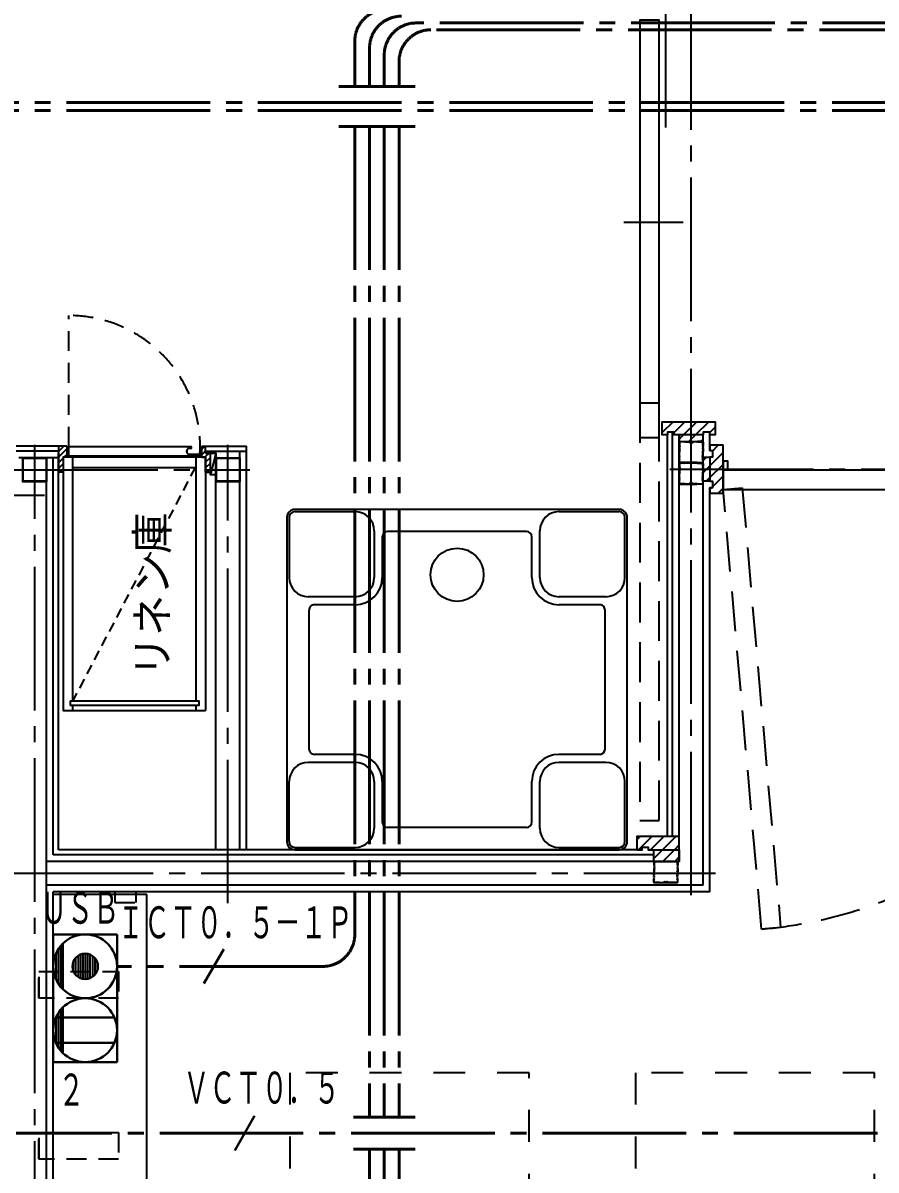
# Model space of a CAD drawing. Header units: millimetres. Extents: x 8300 to 125598, y -10383 to 40000.
# Drawn here: x 45378 to 46983, y 16582 to 18739 of the extents above; entities that cross this region are included whole.
import ezdxf
from ezdxf.enums import TextEntityAlignment as Align

# ---------------------------------------------------------------- set-up
doc = ezdxf.new("R2010")
doc.units = ezdxf.units.MM
doc.header["$LTSCALE"] = 300
for name, pattern in [('CADEWA_LINE5', [1.2, 0.9, -0.1, 0.1, -0.1]), ('DASH-N', [0.375, 0.25, -0.125]), ('DASH-S', [0.2, 0.125, -0.075]), ('HIDDEN3', [0.2, 0.1, -0.1])]:
    doc.linetypes.add(name, pattern=pattern)
for name, color, linetype in [('526EH_Kabe(7)', 7, 'CONTINUOUS'), ('E配T_その他－１', 7, 'CONTINUOUS'), ('K建0_壁', 7, 'CONTINUOUS')]:
    doc.layers.add(name, color=color, linetype=linetype)
doc.styles.add('MS Gothic2', font='msgothic.ttc', dxfattribs={"width": 0.8})
doc.styles.add('txt2', font='txt.shx', dxfattribs={"width": 0.943378, "bigfont": 'extfont2'})

# ---------------------------------------------------------------- blocks, each defined once
blk = doc.blocks.new('ZGroup216', base_point=(45494.99, 16905))
at = {"layer": '526EH_Kabe(7)', "color": 6, "linetype": 'Continuous', "lineweight": 30}
for p, q in [((45435, 16785.03), (45435, 17024.97)), ((45435, 17024.97), (45554.97, 17024.97)), ((45554.97, 17024.97), (45554.97, 16785.03)), ((45554.97, 16785.03), (45435, 16785.03))]:
    blk.add_line(p, q, dxfattribs=at)
blk = doc.blocks.new('ZGroup217', base_point=(45495, 16965))
at = {"layer": '526EH_Kabe(7)', "color": 6, "linetype": 'Continuous', "lineweight": -3}
for p, q in [((45448.5, 17002.9), (45448.5, 16927.1)), ((45439.5, 16987.8), (45439.5, 16942.2)), ((45444, 16996.6), (45444, 16933.4)), ((45477, 16980.9), (45477, 16949.1)), ((45481.5, 16984.8), (45481.5, 16945.1)), ((45486, 16987.2), (45486, 16942.7)), ((45490.5, 16988.6), (45490.5, 16941.4)), ((45495, 16989), (45495, 16941)), ((45499.5, 16988.6), (45499.5, 16941.4)), ((45504, 16987.2), (45504, 16942.7)), ((45508.5, 16984.8), (45508.5, 16945.1)), ((45513, 16980.9), (45513, 16949.1)), ((45472.5, 16973.3), (45472.5, 16956.7)), ((45517.5, 16973.3), (45517.5, 16956.7))]:
    blk.add_line(p, q, dxfattribs=at)
at = {"layer": '526EH_Kabe(7)', "color": 6, "linetype": 'Continuous', "lineweight": 30}
blk.add_line((45453, 17007.8), (45453, 16922.2), dxfattribs=at)
for radius in [60, 24]:
    blk.add_circle((45495, 16965), radius, dxfattribs=at)
blk = doc.blocks.new('ZGroup218', base_point=(45495, 16845))
at = {"layer": '526EH_Kabe(7)', "color": 6, "linetype": 'Continuous', "lineweight": -3}
for p, q in [((45444, 16876.6), (45444, 16813.4)), ((45448.5, 16882.9), (45448.5, 16807.1)), ((45439.5, 16867.8), (45439.5, 16822.2))]:
    blk.add_line(p, q, dxfattribs=at)
at = {"layer": '526EH_Kabe(7)', "color": 6, "linetype": 'Continuous', "lineweight": 30}
for p, q in [((45453, 16887.8), (45453, 16802.2)), ((45550, 16869), (45440, 16869)), ((45550, 16821), (45440, 16821))]:
    blk.add_line(p, q, dxfattribs=at)
blk.add_circle((45495, 16845), 60, dxfattribs=at)
blk = doc.blocks.new('ZGroup246', base_point=(46812.6, 16744))
at = {"layer": 'E配T_その他－１', "color": 1, "linetype": 'CADEWA_LINE5', "lineweight": 40}
for p, q in [((47866.1, 18726.6), (46145.4, 18726.6)), ((46085.4, 18666.6), (46085.4, 18619.9)), ((46085.4, 18544.9), (46085.4, 16681.5)), ((46085.4, 16621.5), (46085.4, 16231.5))]:
    blk.add_line(p, q, dxfattribs=at)
at = {"layer": 'E配T_その他－１', "color": 1, "linetype": 'Continuous', "lineweight": 40}
for p, q in [((46055.4, 18619.9), (46115.4, 18619.9)), ((46055.4, 18544.9), (46115.4, 18544.9)), ((46055.4, 16681.5), (46115.4, 16681.5)), ((46055.4, 16621.5), (46115.4, 16621.5))]:
    blk.add_line(p, q, dxfattribs=at)
at = {"layer": 'E配T_その他－１', "color": 1, "linetype": 'CADEWA_LINE5', "lineweight": 40}
blk.add_arc((46145.4, 18666.6), 60, 90, 180, dxfattribs=at)
blk = doc.blocks.new('ZGroup248', base_point=(46801.5, 16750.3))
at = {"layer": 'E配T_その他－１', "color": 1, "linetype": 'CADEWA_LINE5', "lineweight": 40}
for p, q in [((47872.2, 18739.4), (46117.6, 18739.4)), ((46057.6, 18679.4), (46057.6, 18619.9)), ((46057.6, 18544.9), (46057.6, 16681.5)), ((46057.6, 16621.5), (46057.6, 16231.5))]:
    blk.add_line(p, q, dxfattribs=at)
at = {"layer": 'E配T_その他－１', "color": 1, "linetype": 'Continuous', "lineweight": 40}
for p, q in [((46027.6, 18619.9), (46087.6, 18619.9)), ((46027.6, 18544.9), (46087.6, 18544.9)), ((46027.6, 16681.5), (46087.6, 16681.5)), ((46027.6, 16621.5), (46087.6, 16621.5))]:
    blk.add_line(p, q, dxfattribs=at)
at = {"layer": 'E配T_その他－１', "color": 1, "linetype": 'CADEWA_LINE5', "lineweight": 40}
blk.add_arc((46117.6, 18679.4), 60, 90, 180, dxfattribs=at)
blk = doc.blocks.new('ZGroup250', base_point=(46751.7, 16757.5))
at = {"layer": 'E配T_その他－１', "color": 1, "linetype": 'CADEWA_LINE5', "lineweight": 40}
for p, q in [((46029.8, 18692.1), (46029.8, 18619.9)), ((46029.8, 18544.9), (46029.8, 16681.5)), ((46029.8, 16621.5), (46029.8, 16231.5))]:
    blk.add_line(p, q, dxfattribs=at)
at = {"layer": 'E配T_その他－１', "color": 1, "linetype": 'Continuous', "lineweight": 40}
for p, q in [((45999.8, 18619.9), (46059.8, 18619.9)), ((45999.8, 18544.9), (46059.8, 18544.9)), ((45999.8, 16681.5), (46059.8, 16681.5)), ((45999.8, 16621.5), (46059.8, 16621.5))]:
    blk.add_line(p, q, dxfattribs=at)
at = {"layer": 'E配T_その他－１', "color": 1, "linetype": 'CADEWA_LINE5', "lineweight": 40}
blk.add_arc((46089.8, 18692.1), 60, 90, 180, dxfattribs=at)
blk = doc.blocks.new('ZGroup252', base_point=(46749.7, 17864.9))
at = {"layer": 'E配T_その他－１', "color": 1, "linetype": 'CADEWA_LINE5', "lineweight": 40}
for p, q in [((47884.4, 18764.9), (46062.1, 18764.9)), ((46002.1, 18704.9), (46002.1, 18619.9)), ((47944.4, 18591), (47944.4, 18704.9)), ((46002.1, 18544.9), (46002.1, 17025)), ((45942.1, 16965), (45555, 16965))]:
    blk.add_line(p, q, dxfattribs=at)
at = {"layer": 'E配T_その他－１', "color": 1, "linetype": 'Continuous', "lineweight": 40}
for p, q in [((45972.1, 18619.9), (46032.1, 18619.9)), ((45972.1, 18544.9), (46032.1, 18544.9))]:
    blk.add_line(p, q, dxfattribs=at)
at = {"layer": 'E配T_その他－１', "color": 1, "linetype": 'CADEWA_LINE5', "lineweight": 40}
for centre, start, end in [((46062.1, 18704.9), 90, 180), ((47884.4, 18704.9), 0, 90), ((45942.1, 17025), 270, 0)]:
    blk.add_arc(centre, 60, start, end, dxfattribs=at)
blk = doc.blocks.new('ZGroup253', base_point=(45773, 17015.9))
at = {"layer": 'E配T_その他－１', "color": 3, "linetype": 'Continuous', "lineweight": 30}
blk.add_line((45755.5, 16997.5), (45718, 16932.5), dxfattribs=at)
at = {"layer": 'E配T_その他－１', "color": 3, "lineweight": -3, "style": 'MS Gothic2', "width": 0.6}
blk.add_text('ＩＣＴ０．５－１Ｐ', height=60, dxfattribs=at).set_placement((45556.4, 17047.9), align=Align.MIDDLE_LEFT)
blk = doc.blocks.new('ZGroup266', base_point=(47747.5, 18415.9))
at = {"layer": 'E配T_その他－１', "color": 1, "linetype": 'CADEWA_LINE5', "lineweight": 40}
blk.add_line((47890, 18574.9), (44336.4, 18574.9), dxfattribs=at)
blk = doc.blocks.new('ZGroup324', base_point=(46405.7, 18612.6))
at = {"layer": 'E配T_その他－１', "color": 1, "linetype": 'CADEWA_LINE5', "lineweight": 40}
for p, q in [((47611.1, 18854.6), (45290.4, 18854.6)), ((45230.4, 18794.6), (45230.4, 18619.9)), ((45230.4, 18544.9), (45230.4, 18370.5))]:
    blk.add_line(p, q, dxfattribs=at)
at = {"layer": 'E配T_その他－１', "color": 1, "linetype": 'Continuous', "lineweight": 40}
for p, q in [((45200.4, 18619.9), (45260.4, 18619.9)), ((45200.4, 18544.9), (45260.4, 18544.9))]:
    blk.add_line(p, q, dxfattribs=at)
at = {"layer": 'E配T_その他－１', "color": 1, "linetype": 'CADEWA_LINE5', "lineweight": 40}
blk.add_arc((45290.4, 18794.6), 60, 90, 180, dxfattribs=at)
blk = doc.blocks.new('ZGroup328', base_point=(47772.5, 18693.4))
at = {"layer": 'E配T_その他－１', "color": 1, "linetype": 'CADEWA_LINE5', "lineweight": 40}
blk.add_line((47890, 18589.9), (43885, 18589.9), dxfattribs=at)
blk = doc.blocks.new('ZGroup330', base_point=(48557.5, 17434.5))
at = {"layer": 'E配T_その他－１', "color": 1, "linetype": 'CADEWA_LINE5', "lineweight": 40}
blk.add_line((46985.3, 16651.5), (45365, 16651.5), dxfattribs=at)
blk = doc.blocks.new('ZGroup331', base_point=(45826, 16703.7))
at = {"layer": 'E配T_その他－１', "color": 3, "linetype": 'Continuous', "lineweight": 30}
blk.add_line((45813.7, 16684), (45776.2, 16619), dxfattribs=at)
at = {"layer": 'E配T_その他－１', "color": 3, "lineweight": -3, "style": 'MS Gothic2', "width": 0.6}
blk.add_text('ＶＣＴ０．５', height=60, dxfattribs=at).set_placement((45679.6, 16737), align=Align.MIDDLE_LEFT)

msp = doc.modelspace()

# ---------------------------------------------------------------- linework, layer by layer
at = {"layer": 'K建0_壁', "color": 250, "linetype": 'CADEWA_LINE5', "lineweight": -3}
for p, q in [((46635, 17098.7), (46635, 22804.7)), ((46587, 18542.8), (46587, 19533.1)), ((45400, 13846.5), (45400, 17945.8)), ((45763.5, 17083.6), (45763.5, 17945.8)), ((43921.7, 17899), (45804.6, 17899)), ((46594.7, 17900), (47585, 17900)), ((43921.7, 17851), (45418.3, 17851)), ((45353, 17140), (46680.7, 17140))]:
    msp.add_line(p, q, dxfattribs=at)
at = {"layer": 'K建0_壁', "color": 250, "linetype": 'Continuous', "lineweight": -3}
for p, q in [((46508.5, 18364.5), (46620, 18364.5)), ((46600.8, 17989.5), (46580.5, 17969.2)), ((46623.2, 17989.5), (46603, 17969.3)), ((46645.7, 17989.5), (46620.7, 17964.5)), ((46668.1, 17989.5), (46643.1, 17964.5)), ((46680, 17978.9), (46670, 17968.9)), ((46590.5, 17209.5), (46590.5, 17964.5)), ((46600, 17209.5), (46600, 17969.5)), ((46612.5, 17162.5), (46612.5, 17964.5)), ((46620.7, 17964.5), (46612.5, 17956.3)), ((46612.5, 17951), (46612.5, 17946)), ((46613, 17951), (46613, 17946)), ((46613.5, 17952), (46623.2, 17952)), ((46623.2, 17951.5), (46613.5, 17951.5)), ((46623.2, 17952), (46623.7, 17951.3)), ((46623.2, 17951.5), (46623.7, 17950.8)), ((46623.7, 17951.3), (46624.2, 17952)), ((46624.2, 17951.5), (46623.7, 17950.8)), ((46624.2, 17952), (46637.3, 17952)), ((46624.2, 17951.5), (46637.3, 17951.5)), ((46643.1, 17964.5), (46630.6, 17952)), ((46632.8, 17951.1), (46637.3, 17951.1)), ((46632.8, 17951.1), (46632.8, 17950.6)), ((46632.8, 17950.6), (46637.3, 17950.6)), ((46638.7, 17952), (46645.8, 17952)), ((46645.8, 17951.5), (46638.7, 17951.5)), ((46646.3, 17951.3), (46645.8, 17952)), ((46645.8, 17951.5), (46646.3, 17950.8)), ((46646.8, 17952), (46646.3, 17951.3)), ((46646.8, 17951.5), (46646.3, 17950.8)), ((46656.5, 17952), (46646.8, 17952)), ((46646.8, 17951.5), (46656.5, 17951.5)), ((46657.5, 17956.4), (46653.1, 17952)), ((46657.1, 17946.1), (46657.1, 17951)), ((46657.5, 17117.5), (46657.5, 17964.5)), ((46657.5, 17951), (46657.5, 17946)), ((46670, 17935), (46670, 17964.5)), ((45444.5, 17943.5), (45365, 17943.5)), ((45444.5, 17934), (45365, 17934)), ((45454.8, 17943.5), (45444.5, 17933.2)), ((45444.5, 17943.5), (45444.5, 17894.5)), ((45460.5, 17943.5), (45444.5, 17943.5)), ((45460.5, 17938.6), (45444.5, 17922.6)), ((45444.5, 17184.5), (45444.5, 17931)), ((45692.7, 17938.9), (45690.1, 17938.9)), ((45720, 17943.5), (45714.5, 17938)), ((45714.5, 17943.5), (45721.5, 17943.5)), ((45714.5, 17922.5), (45714.5, 17943.5)), ((45721.5, 17934.4), (45714.5, 17927.4)), ((45728.2, 17930.5), (45720.2, 17922.5)), ((45721.5, 17943.5), (45798.5, 17943.5)), ((45721.5, 17930.5), (45721.5, 17943.5)), ((45721.5, 17934), (45798.5, 17934)), ((45721.5, 17930.5), (45730.5, 17930.5)), ((45741, 17930.5), (45730.5, 17889.5)), ((45786, 17921.5), (45786, 17934)), ((45798.5, 17184.5), (45798.5, 17943.5)), ((46612.5, 17946), (46613.1, 17944.5)), ((46613.1, 17944.5), (46612.5, 17943)), ((46612.5, 17943), (46613.1, 17941.5)), ((46613.1, 17941.5), (46612.5, 17940)), ((46612.5, 17940), (46613.1, 17938.5)), ((46613.1, 17938.5), (46612.5, 17937)), ((46612.5, 17937), (46612.5, 17933.5)), ((46612.5, 17933.5), (46613.1, 17932)), ((46612.5, 17930.5), (46613.1, 17932)), ((46612.5, 17927), (46612.5, 17930.5)), ((46612.9, 17946.2), (46613.6, 17944.5)), ((46613.6, 17944.5), (46613, 17943)), ((46613, 17943), (46613.6, 17941.5)), ((46613.6, 17941.5), (46613, 17940)), ((46613, 17940), (46613.6, 17938.5)), ((46613.6, 17938.5), (46613, 17936.9)), ((46613, 17936.9), (46613, 17933.6)), ((46613, 17933.6), (46613.5, 17932.2)), ((46613, 17930.4), (46613.5, 17931.8)), ((46613, 17927.1), (46613, 17930.4)), ((46632.8, 17950.2), (46637.3, 17950.2)), ((46657.1, 17946.1), (46656.4, 17944.5)), ((46656.4, 17944.5), (46657, 17943)), ((46657, 17943), (46656.4, 17941.5)), ((46656.4, 17941.5), (46657, 17940)), ((46656.4, 17932), (46657.1, 17933.6)), ((46656.4, 17932), (46657.1, 17930.4)), ((46657.5, 17946), (46656.9, 17944.5)), ((46656.9, 17944.5), (46657.5, 17943)), ((46657.5, 17943), (46656.9, 17941.5)), ((46656.9, 17941.5), (46657.5, 17940)), ((46657.5, 17940), (46656.9, 17938.5)), ((46656.9, 17938.5), (46657.5, 17937)), ((46657.5, 17933.5), (46656.9, 17932)), ((46657.5, 17930.5), (46656.9, 17932)), ((46657.1, 17936.9), (46657.1, 17933.6)), ((46657.1, 17927.1), (46657.1, 17930.4)), ((46657.5, 17937), (46657.5, 17933.5)), ((46657.5, 17927), (46657.5, 17930.5)), ((46675, 17934.1), (46685.9, 17945)), ((45377.5, 17921.5), (45422.5, 17921.5)), ((45435, 17175), (45435, 17921.5)), ((45453.5, 17920.9), (45444.5, 17911.9)), ((45453.5, 17910.3), (45444.5, 17901.3)), ((45453.5, 17922.5), (45453.5, 17894.5)), ((45460.5, 17927.9), (45455.1, 17922.5)), ((45471.5, 17464.5), (45471.5, 17922.5)), ((45690.1, 17928.1), (45709.6, 17928.1)), ((45703.5, 17464.5), (45703.5, 17922.5)), ((45714.5, 17922.5), (45721.5, 17922.5)), ((45721.5, 17894.5), (45721.5, 17922.5)), ((45721.5, 17922.5), (45721.5, 17446.5)), ((45730.5, 17922.2), (45721.5, 17913.2)), ((45730.5, 17911.6), (45721.5, 17902.6)), ((45741, 17921.5), (45786, 17921.5)), ((45786, 17184.5), (45786, 17921.5)), ((46613.1, 17925.5), (46612.5, 17927)), ((46612.5, 17924), (46613.1, 17925.5)), ((46613.1, 17922.5), (46612.5, 17924)), ((46612.5, 17921), (46613.1, 17922.5)), ((46613.1, 17919.5), (46612.5, 17921)), ((46612.5, 17918), (46613.1, 17919.5)), ((46612.5, 17913), (46612.5, 17918)), ((46612.5, 17911), (46612.5, 17906)), ((46612.9, 17917.8), (46613.6, 17919.5)), ((46613.6, 17925.5), (46613, 17927.1)), ((46613, 17924), (46613.6, 17925.5)), ((46613.6, 17922.5), (46613, 17924)), ((46613, 17921), (46613.6, 17922.5)), ((46613.6, 17919.5), (46613, 17921)), ((46613, 17913), (46613, 17918)), ((46613, 17911), (46613, 17906)), ((46623.2, 17912.4), (46613.5, 17912.4)), ((46613.5, 17912), (46623.2, 17912)), ((46613.5, 17912), (46623.2, 17912)), ((46623.2, 17911.5), (46613.5, 17911.5)), ((46623.2, 17912.4), (46623.7, 17913.2)), ((46623.2, 17912), (46623.7, 17912.7)), ((46623.2, 17912), (46623.7, 17911.3)), ((46623.2, 17911.5), (46623.7, 17910.8)), ((46624.2, 17912.4), (46623.7, 17913.2)), ((46623.7, 17912.7), (46624.2, 17912)), ((46623.7, 17911.3), (46624.2, 17912)), ((46624.2, 17911.5), (46623.7, 17910.8)), ((46645.8, 17912.4), (46624.2, 17912.4)), ((46624.2, 17912), (46645.8, 17912)), ((46624.2, 17912), (46645.8, 17912)), ((46645.8, 17911.5), (46624.2, 17911.5)), ((46645.8, 17912.4), (46646.3, 17913.2)), ((46646.3, 17912.7), (46645.8, 17912)), ((46646.3, 17911.3), (46645.8, 17912)), ((46645.8, 17911.5), (46646.3, 17910.8)), ((46646.8, 17912.4), (46646.3, 17913.2)), ((46646.8, 17912), (46646.3, 17912.7)), ((46646.8, 17912), (46646.3, 17911.3)), ((46646.8, 17911.5), (46646.3, 17910.8)), ((46646.8, 17912.4), (46656.5, 17912.4)), ((46646.8, 17912), (46656.5, 17912)), ((46646.8, 17912), (46656.5, 17912)), ((46646.8, 17911.5), (46656.5, 17911.5)), ((46656.4, 17925.5), (46657.1, 17927.1)), ((46657, 17924), (46656.4, 17925.5)), ((46656.4, 17922.5), (46657, 17924)), ((46657, 17921), (46656.4, 17922.5)), ((46656.4, 17919.5), (46657, 17921)), ((46657.1, 17917.9), (46656.4, 17919.5)), ((46656.9, 17925.5), (46657.5, 17927)), ((46657.5, 17924), (46656.9, 17925.5)), ((46656.9, 17922.5), (46657.5, 17924)), ((46657.5, 17921), (46656.9, 17922.5)), ((46656.9, 17919.5), (46657.5, 17921)), ((46657.5, 17918), (46656.9, 17919.5)), ((46657.1, 17917.9), (46657.1, 17913)), ((46657.1, 17906.1), (46657.1, 17911)), ((46657.5, 17916.6), (46663.4, 17922.5)), ((46657.5, 17913), (46657.5, 17918)), ((46657.5, 17911), (46657.5, 17906)), ((45397.8, 17899), (45402.2, 17899)), ((45400, 17896.8), (45400, 17901.2)), ((45453.5, 17894.5), (45444.5, 17894.5)), ((45453.5, 17899.7), (45448.3, 17894.5)), ((45471.5, 17903.5), (45703.5, 17903.5)), ((45730.5, 17901), (45724, 17894.5)), ((45761.3, 17899), (45765.7, 17899)), ((45763.5, 17896.8), (45763.5, 17901.2)), ((46612.5, 17906), (46613.1, 17904.5)), ((46613.1, 17904.5), (46612.5, 17903)), ((46612.5, 17903), (46613.1, 17901.5)), ((46613.1, 17901.5), (46612.5, 17900)), ((46612.5, 17900), (46613.1, 17898.5)), ((46613.1, 17898.5), (46612.5, 17897)), ((46612.5, 17897), (46612.5, 17893.5)), ((46612.5, 17893.5), (46613.1, 17892)), ((46612.5, 17890.5), (46613.1, 17892)), ((46612.5, 17887), (46612.5, 17890.5)), ((46613.1, 17885.5), (46612.5, 17887)), ((46612.9, 17906.2), (46613.6, 17904.5)), ((46613.6, 17904.5), (46613, 17903)), ((46613, 17903), (46613.6, 17901.5)), ((46613.6, 17901.5), (46613, 17900)), ((46613, 17900), (46613.6, 17898.5)), ((46613.6, 17898.5), (46613, 17896.9)), ((46613, 17896.9), (46613, 17893.6)), ((46613, 17893.6), (46613.5, 17892.2)), ((46613, 17890.4), (46613.5, 17891.8)), ((46613, 17887.1), (46613, 17890.4)), ((46613.6, 17885.5), (46613, 17887.1)), ((46657.1, 17906.1), (46656.4, 17904.5)), ((46656.4, 17904.5), (46657, 17903)), ((46657, 17903), (46656.4, 17901.5)), ((46656.4, 17901.5), (46657, 17900)), ((46657, 17900), (46656.4, 17898.5)), ((46656.4, 17898.5), (46657.1, 17896.9)), ((46656.4, 17892), (46657.1, 17893.6)), ((46656.4, 17892), (46657.1, 17890.4)), ((46657.5, 17906), (46656.9, 17904.5)), ((46656.9, 17904.5), (46657.5, 17903)), ((46657.5, 17903), (46656.9, 17901.5)), ((46656.9, 17901.5), (46657.5, 17900)), ((46657.5, 17900), (46656.9, 17898.5)), ((46656.9, 17898.5), (46657.5, 17897)), ((46657.5, 17893.5), (46656.9, 17892)), ((46657.5, 17890.5), (46656.9, 17892)), ((46656.9, 17885.5), (46657.5, 17887)), ((46657.1, 17896.9), (46657.1, 17893.6)), ((46657.1, 17887.1), (46657.1, 17890.4)), ((46657.5, 17897), (46657.5, 17893.5)), ((46657.5, 17887), (46657.5, 17890.5)), ((46675, 17866.7), (46695, 17886.7)), ((46612.5, 17884), (46613.1, 17885.5)), ((46613.1, 17882.5), (46612.5, 17884)), ((46612.5, 17881), (46613.1, 17882.5)), ((46613.1, 17879.5), (46612.5, 17881)), ((46612.5, 17878), (46613.1, 17879.5)), ((46612.5, 17873), (46612.5, 17878)), ((46612.9, 17877.8), (46613.6, 17879.5)), ((46613, 17884), (46613.6, 17885.5)), ((46613.6, 17882.5), (46613, 17884)), ((46613, 17881), (46613.6, 17882.5)), ((46613.6, 17879.5), (46613, 17881)), ((46613, 17873), (46613, 17878)), ((46623.2, 17872.4), (46613.5, 17872.4)), ((46613.5, 17872), (46623.2, 17872)), ((46623.2, 17872.4), (46623.7, 17873.2)), ((46623.2, 17872), (46623.7, 17872.7)), ((46624.2, 17872.4), (46623.7, 17873.2)), ((46623.7, 17872.7), (46624.2, 17872)), ((46624.2, 17872.4), (46637.3, 17872.4)), ((46624.2, 17872), (46637.3, 17872)), ((46632.8, 17873.8), (46637.3, 17873.8)), ((46632.8, 17873.3), (46637.3, 17873.3)), ((46632.8, 17872.9), (46632.8, 17873.3)), ((46632.8, 17872.9), (46637.3, 17872.9)), ((46645.8, 17872.4), (46638.7, 17872.4)), ((46638.7, 17872), (46645.8, 17872)), ((46645.8, 17872.4), (46646.3, 17873.2)), ((46646.3, 17872.7), (46645.8, 17872)), ((46646.8, 17872.4), (46646.3, 17873.2)), ((46646.8, 17872), (46646.3, 17872.7)), ((46646.8, 17872.4), (46656.5, 17872.4)), ((46656.5, 17872), (46646.8, 17872)), ((46656.4, 17882.5), (46657, 17884)), ((46657, 17881), (46656.4, 17882.5)), ((46656.4, 17879.5), (46657, 17881)), ((46657.1, 17877.9), (46656.4, 17879.5)), ((46657.5, 17884), (46656.9, 17885.5)), ((46656.9, 17882.5), (46657.5, 17884)), ((46657.5, 17881), (46656.9, 17882.5)), ((46656.9, 17879.5), (46657.5, 17881)), ((46657.5, 17878), (46656.9, 17879.5)), ((46657.1, 17877.9), (46657.1, 17873)), ((46657.5, 17873), (46657.5, 17878)), ((46670, 17105), (46670, 17865)), ((46670, 17861.7), (46673.3, 17865)), ((46685.8, 17855), (46695, 17864.2)), ((46499.5, 17824.5), (45889.5, 17824.5)), ((45874.5, 17809.5), (45874.5, 17199.5)), ((45878.7, 17809.3), (45878.7, 17696.3)), ((45889.7, 17820.3), (46002.7, 17820.3)), ((46386.3, 17820.3), (46499.3, 17820.3)), ((46510.3, 17696.3), (46510.3, 17809.3)), ((46514.5, 17199.5), (46514.5, 17809.5)), ((46038.7, 17784.3), (46038.7, 17696.3)), ((46325.2, 17782.8), (46063.8, 17782.8)), ((46350.3, 17696.3), (46350.3, 17784.3)), ((46053.8, 17772.8), (46053.8, 17696.3)), ((46335.2, 17696.3), (46335.2, 17772.8)), ((46002.7, 17660.3), (45914.7, 17660.3)), ((46474.3, 17660.3), (46386.3, 17660.3)), ((45916.2, 17373.8), (45916.2, 17635.2)), ((46002.7, 17645.2), (45926.2, 17645.2)), ((46462.8, 17645.2), (46386.3, 17645.2)), ((46472.8, 17373.8), (46472.8, 17635.2)), ((45466.5, 17464.5), (45466.5, 17455.5)), ((45471.5, 17446.5), (45471.5, 17455.5)), ((45703.5, 17446.5), (45703.5, 17455.5)), ((46002.7, 17348.7), (45914.7, 17348.7)), ((46002.7, 17363.8), (45926.2, 17363.8)), ((46462.8, 17363.8), (46385.8, 17363.8)), ((46474.3, 17348.7), (46386.3, 17348.7)), ((45878.7, 17199.7), (45878.7, 17312.7)), ((46038.7, 17312.7), (46038.7, 17224.7)), ((46053.8, 17312.7), (46053.8, 17236.2)), ((46335.2, 17236.2), (46335.2, 17312.7)), ((46350.3, 17224.7), (46350.3, 17312.7)), ((46510.3, 17199.7), (46510.3, 17312.7)), ((46325.2, 17226.2), (46063.8, 17226.2)), ((46538.7, 17209.5), (46532.5, 17203.3)), ((46561.1, 17209.5), (46536.1, 17184.5)), ((46583.6, 17209.5), (46558.6, 17184.5)), ((46606, 17209.5), (46581, 17184.5)), ((46564.5, 17175), (45435, 17175)), ((46542.5, 17184.5), (45444.5, 17184.5)), ((45889.5, 17184.5), (46499.5, 17184.5)), ((45889.7, 17188.7), (46002.7, 17188.7)), ((46386.3, 17188.7), (46499.3, 17188.7)), ((46581, 17184.5), (46564.5, 17168)), ((46603.5, 17184.5), (46581.5, 17162.5)), ((46612.5, 17193.5), (46603.5, 17184.5)), ((46612.5, 17162.5), (45422.5, 17162.5)), ((46564.5, 17161.5), (46564.5, 17156.5)), ((46564.5, 17156.5), (46565.1, 17155)), ((46565.1, 17155), (46564.5, 17153.5)), ((46564.5, 17153.5), (46565.1, 17152)), ((46564.9, 17156.7), (46565.6, 17155)), ((46565, 17161.5), (46565, 17156.5)), ((46565.6, 17155), (46565, 17153.5)), ((46565, 17153.5), (46565.6, 17152)), ((46565.5, 17162.5), (46575.2, 17162.5)), ((46575.2, 17162.1), (46565.5, 17162.1)), ((46575.2, 17162.5), (46575.7, 17161.8)), ((46575.2, 17162.1), (46575.7, 17161.3)), ((46575.7, 17161.8), (46576.2, 17162.5)), ((46576.2, 17162.1), (46575.7, 17161.3)), ((46576.2, 17162.5), (46597.8, 17162.5)), ((46597.8, 17162.1), (46576.2, 17162.1)), ((46598.3, 17161.8), (46597.8, 17162.5)), ((46597.8, 17162.1), (46598.3, 17161.3)), ((46598.8, 17162.5), (46598.3, 17161.8)), ((46598.8, 17162.1), (46598.3, 17161.3)), ((46598.8, 17162.5), (46608.5, 17162.5)), ((46598.8, 17162.1), (46608.5, 17162.1)), ((46612.5, 17171.1), (46603.9, 17162.5)), ((46609.1, 17156.6), (46608.4, 17155)), ((46608.4, 17155), (46609, 17153.5)), ((46609, 17153.5), (46608.4, 17152)), ((46609.5, 17156.5), (46608.9, 17155)), ((46608.9, 17155), (46609.5, 17153.5)), ((46609.5, 17153.5), (46608.9, 17152)), ((46609.1, 17156.6), (46609.1, 17161.5)), ((46609.5, 17161.5), (46609.5, 17156.5)), ((46565.1, 17152), (46564.5, 17150.5)), ((46564.5, 17150.5), (46565.1, 17149)), ((46565.1, 17149), (46564.5, 17147.5)), ((46564.5, 17147.5), (46564.5, 17144)), ((46564.5, 17144), (46565.1, 17142.5)), ((46564.5, 17141), (46565.1, 17142.5)), ((46564.5, 17137.5), (46564.5, 17141)), ((46565.1, 17136), (46564.5, 17137.5)), ((46564.5, 17134.5), (46565.1, 17136)), ((46565.1, 17133), (46564.5, 17134.5)), ((46564.5, 17131.5), (46565.1, 17133)), ((46565.1, 17130), (46564.5, 17131.5)), ((46565.6, 17152), (46565, 17150.5)), ((46565, 17150.5), (46565.6, 17149)), ((46565.6, 17149), (46565, 17147.4)), ((46565, 17147.4), (46565, 17144.1)), ((46565, 17144.1), (46565.5, 17142.7)), ((46565, 17140.9), (46565.5, 17142.3)), ((46565, 17137.6), (46565, 17140.9)), ((46565.6, 17136), (46565, 17137.6)), ((46565, 17134.5), (46565.6, 17136)), ((46565.6, 17133), (46565, 17134.5)), ((46565, 17131.5), (46565.6, 17133)), ((46565.6, 17130), (46565, 17131.5)), ((46608.4, 17152), (46609, 17150.5)), ((46609, 17150.5), (46608.4, 17149)), ((46608.4, 17149), (46609.1, 17147.4)), ((46608.4, 17142.5), (46609.1, 17144.1)), ((46608.4, 17142.5), (46609.1, 17140.9)), ((46608.4, 17133), (46609, 17134.5)), ((46609, 17131.5), (46608.4, 17133)), ((46608.4, 17130), (46609, 17131.5)), ((46608.9, 17152), (46609.5, 17150.5)), ((46609.5, 17150.5), (46608.9, 17149)), ((46608.9, 17149), (46609.5, 17147.5)), ((46609.5, 17144), (46608.9, 17142.5)), ((46609.5, 17141), (46608.9, 17142.5)), ((46608.9, 17136), (46609.5, 17137.5)), ((46609.5, 17134.5), (46608.9, 17136)), ((46608.9, 17133), (46609.5, 17134.5)), ((46609.5, 17131.5), (46608.9, 17133)), ((46608.9, 17130), (46609.5, 17131.5)), ((46609.1, 17147.4), (46609.1, 17144.1)), ((46609.1, 17137.6), (46609.1, 17140.9)), ((46609.5, 17147.5), (46609.5, 17144)), ((46609.5, 17137.5), (46609.5, 17141)), ((46657.5, 17117.5), (45422.5, 17117.5)), ((46564.5, 17128.5), (46565.1, 17130)), ((46564.5, 17123.5), (46564.5, 17128.5)), ((46564.9, 17128.3), (46565.6, 17130)), ((46565, 17123.5), (46565, 17128.5)), ((46575.2, 17123), (46565.5, 17123)), ((46565.5, 17122.5), (46575.2, 17122.5)), ((46575.2, 17123), (46575.7, 17123.7)), ((46575.2, 17122.5), (46575.7, 17123.2)), ((46576.2, 17123), (46575.7, 17123.7)), ((46575.7, 17123.2), (46576.2, 17122.5)), ((46576.2, 17123), (46589.3, 17123)), ((46576.2, 17122.5), (46589.3, 17122.5)), ((46584.8, 17124.3), (46589.3, 17124.3)), ((46584.8, 17123.9), (46589.3, 17123.9)), ((46584.8, 17123.4), (46584.8, 17123.9)), ((46584.8, 17123.4), (46589.3, 17123.4)), ((46597.8, 17123), (46590.7, 17123)), ((46590.7, 17122.5), (46597.8, 17122.5)), ((46597.8, 17123), (46598.3, 17123.7)), ((46598.3, 17123.2), (46597.8, 17122.5)), ((46598.8, 17123), (46598.3, 17123.7)), ((46598.8, 17122.5), (46598.3, 17123.2)), ((46598.8, 17123), (46608.5, 17123)), ((46608.5, 17122.5), (46598.8, 17122.5)), ((46609.1, 17128.4), (46608.4, 17130)), ((46609.5, 17128.5), (46608.9, 17130)), ((46609.1, 17128.4), (46609.1, 17123.5)), ((46609.5, 17123.5), (46609.5, 17128.5)), ((46670, 17105), (45435, 17105)), ((45435, 16550), (45435, 17105)), ((45435, 16550), (45435, 17105)), ((45611, 17100), (45435, 17100))]:
    msp.add_line(p, q, dxfattribs=at)
at = {"layer": 'K建0_壁', "color": 250, "linetype": 'DASH-S', "lineweight": -3}
for p, q in [((45464.5, 17942.5), (45464.5, 18189.2)), ((45407.5, 16945.5), (45407.5, 16905.5)), ((45407.5, 16642.5), (45407.5, 16602.5))]:
    msp.add_line(p, q, dxfattribs=at)
at = {"layer": 'K建0_壁', "color": 250, "linetype": 'Continuous', "lineweight": -3, "ltscale": 0.3}
for p, q in [((46670, 17945), (46670, 17935)), ((45444.5, 17921.5), (45370, 17921.5)), ((45422.5, 16562.5), (45422.5, 17921.5)), ((45741, 17184.5), (45741, 17921.5))]:
    msp.add_line(p, q, dxfattribs=at)
at = {"layer": 'K建0_壁', "color": 250, "linetype": 'DASH-S', "lineweight": -3, "ltscale": 0.5}
msp.add_line((45702.1, 17903.5), (45471.5, 17464.5), dxfattribs=at)
at = {"layer": 'K建0_壁', "color": 250, "linetype": 'Continuous', "lineweight": -3}
for points in [[(46574.5, 17959.5), (46574.5, 18744.5), (46538.5, 18744.5), (46538.5, 17959.5)], [(46670, 17969.5), (46657.5, 17969.5), (46657.5, 17964.5), (46603, 17964.5), (46603, 17969.5), (46590.5, 17969.5), (46590.5, 17964.5), (46580.5, 17964.5), (46580.5, 17989.5), (46680, 17989.5), (46680, 17964.5), (46670, 17964.5)], [(46657.5, 17964.5), (46612.5, 17964.5), (46612.5, 17952), (46657.5, 17952)], [(45730.5, 17930.5), (45741, 17930.5), (45741, 17889.5), (45730.5, 17889.5)], [(46675, 17935), (46675, 17922.5), (46670, 17922.5), (46670, 17877.5), (46675, 17877.5), (46675, 17865), (46670, 17865), (46670, 17855), (46695, 17855), (46695, 17945), (46670, 17945), (46670, 17935)], [(45422.5, 17921.5), (45422.5, 17876.5), (45377.5, 17876.5), (45377.5, 17921.5)], [(45421.7, 17920.7), (45421.7, 17877.3), (45378.3, 17877.3), (45378.3, 17920.7)], [(45786, 17921.5), (45786, 17876.5), (45741, 17876.5), (45741, 17921.5)], [(45785.2, 17920.7), (45785.2, 17877.3), (45741.8, 17877.3), (45741.8, 17920.7)], [(46670, 17922.5), (46670, 17877.5), (46657.5, 17877.5), (46657.5, 17922.5)], [(46695, 17915), (46695, 17900), (46704, 17900), (46704, 17915)], [(46695, 17898), (46695, 17862), (47525, 17862), (47525, 17898)], [(46542.5, 17189.5), (46554, 17189.5), (46554, 17184.5), (46612.5, 17184.5), (46612.5, 17209.5), (46532.5, 17209.5), (46532.5, 17184.5), (46542.5, 17184.5)], [(46564.5, 17184.5), (46612.5, 17184.5), (46612.5, 17162.5), (46564.5, 17162.5)]]:
    msp.add_lwpolyline(points, close=True, dxfattribs=at)
at = {"layer": 'K建0_壁', "color": 250, "linetype": 'DASH-N', "lineweight": -3}
for points in [[(46574.5, 17239.5), (46574.5, 18024.5), (46538.5, 18024.5), (46538.5, 17239.5)], [(46767.3, 17035.2), (46695, 17862), (46730.9, 17865.1), (46803.2, 17038.3)]]:
    msp.add_lwpolyline(points, close=True, dxfattribs=at)
at = {"layer": 'K建0_壁', "color": 250, "linetype": 'Continuous', "lineweight": -3}
for points in [[(45460.5, 17943.5), (45460.5, 17922.5), (45453.5, 17922.5)], [(45710.5, 17927.2), (45710.5, 17924.5), (45464.5, 17924.5), (45464.5, 17942.5), (45694.5, 17942.5)], [(45721.5, 17894.5), (45730.5, 17894.5), (45730.5, 17930.5)], [(46657, 17940), (46656.4, 17938.5), (46657.1, 17936.9)], [(46657.5, 17894.1), (46670, 17906.6), (46695, 17931.6)], [(45721.5, 17922.5), (45453.5, 17922.5), (45453.5, 17446.5), (45721.5, 17446.5)], [(46663.3, 17877.5), (46670, 17884.2), (46695, 17909.2)], [(46657, 17884), (46656.4, 17885.5), (46657.1, 17887.1)], [(45466.5, 17464.5), (45708.5, 17464.5), (45708.5, 17455.5), (45466.5, 17455.5)], [(46609, 17134.5), (46608.4, 17136), (46609.1, 17137.6)], [(45361, 15406), (45611, 15406), (45611, 16476.5), (45611, 17100)]]:
    msp.add_lwpolyline(points, dxfattribs=at)
at = {"layer": 'K建0_壁', "color": 250, "linetype": 'DASH-S', "lineweight": -3}
for points in [[(45591, 17105), (45551, 17105), (45551, 17085), (45591, 17085)], [(45407.5, 16905.5), (45407.5, 16955.5), (45557.5, 16955.5), (45557.5, 16905.5)], [(45407.5, 16602.5), (45407.5, 16652.5), (45557.5, 16652.5), (45557.5, 16602.5)]]:
    msp.add_lwpolyline(points, close=True, dxfattribs=at)
at = {"layer": 'K建0_壁', "color": 250, "linetype": 'HIDDEN3', "lineweight": -3, "ltscale": 2}
for points in [[(45880, 16765), (45880, 16515), (46330, 16515), (46330, 16765)], [(46530, 16765), (46530, 16515), (46980, 16515), (46980, 16765)]]:
    msp.add_lwpolyline(points, close=True, dxfattribs=at)
at = {"layer": 'K建0_壁', "color": 250, "linetype": 'Continuous', "lineweight": -3}
msp.add_circle((46194.5, 17701.5), 50, dxfattribs=at)
at = {"layer": 'K建0_壁', "color": 250, "linetype": 'DASH-S', "lineweight": -3}
msp.add_arc((45464.5, 17942.5), 246.7, 355.8151, 90.0004, dxfattribs=at)
at = {"layer": 'K建0_壁', "color": 250, "linetype": 'Continuous', "lineweight": -3}
for centre, radius, start, end in [((46613.5, 17951), 1, 90, 180), ((46613.5, 17951), 0.55, 90, 180), ((46632.8, 17950.9), 0.675, 90, 270), ((46637.3, 17951.3), 0.675, 270, 90), ((46637.3, 17951.3), 0.225, 270, 90), ((46637.3, 17951.3), 1.12, 270, 358.6213), ((46638.7, 17951.2), 0.75, 90, 180), ((46638.7, 17951.2), 0.3, 90, 180), ((46656.5, 17951), 1, 0, 90), ((46656.5, 17951), 0.55, 0, 90), ((45691.1, 17933.5), 5.49, 100.3889, 259.6111), ((45692.7, 17941.6), 2.7, 270, 0), ((45694.5, 17941.6), 0.9, 360, 90), ((45709.6, 17927.2), 0.9, 0, 90), ((46613.5, 17913), 1, 180, 270), ((46613.5, 17911), 1, 90, 180), ((46613.5, 17913), 0.55, 180, 270), ((46613.5, 17911), 0.55, 90, 180), ((46656.5, 17913), 1, 270, 0), ((46656.5, 17913), 0.55, 270, 0), ((46656.5, 17911), 1, 0, 90), ((46656.5, 17911), 0.55, 0, 90), ((46613.5, 17873), 1, 180, 270), ((46613.5, 17873), 0.55, 180, 270), ((46632.8, 17873.1), 0.675, 90, 270), ((46637.3, 17872.7), 1.12, 1.3787, 90), ((46637.3, 17872.7), 0.675, 270, 90), ((46637.3, 17872.7), 0.225, 270, 90), ((46638.7, 17872.7), 0.75, 180, 270), ((46638.7, 17872.7), 0.3, 180, 270), ((46656.5, 17873), 1, 270, 0), ((46656.5, 17873), 0.55, 270, 0), ((45889.5, 17809.5), 15, 90, 180), ((46499.5, 17809.5), 15, 0, 90), ((45889.7, 17809.3), 11, 90, 180), ((46002.7, 17784.3), 36, 0, 90), ((46386.3, 17784.3), 36, 90, 180), ((46499.3, 17809.3), 11, 0, 90), ((46063.8, 17772.8), 10, 90, 180), ((46325.2, 17772.8), 10, 0, 90), ((45914.7, 17696.3), 36, 180, 270), ((46002.7, 17696.3), 36, 270, 0), ((46002.7, 17696.3), 51.1, 270, 0), ((46386.3, 17696.3), 51.1, 180, 270), ((46386.3, 17696.3), 36, 180, 270), ((46474.3, 17696.3), 36, 270, 0), ((45926.2, 17635.2), 10, 89.9972, 180), ((46462.8, 17635.2), 10, 0, 90.0024), ((45926.2, 17373.8), 10, 180, 270.0027), ((46462.8, 17373.8), 10, 270, 0), ((45914.7, 17312.7), 36, 90, 180), ((46002.7, 17312.7), 51.1, 0, 90), ((46002.7, 17312.7), 36, 0, 90), ((46386.3, 17312.7), 51.1, 90, 180), ((46386.3, 17312.7), 36, 90, 180), ((46474.3, 17312.7), 36, 0, 90), ((46002.7, 17224.7), 36, 270, 0), ((46063.8, 17236.2), 10, 180, 270), ((46325.2, 17236.2), 10, 270, 0), ((46386.3, 17224.7), 36, 180, 270), ((45889.5, 17199.5), 15, 180, 270), ((45889.7, 17199.7), 11, 180, 270), ((46499.3, 17199.7), 11, 270, 0), ((46499.5, 17199.5), 15, 270, 0), ((46565.5, 17161.5), 1, 90, 180), ((46565.5, 17161.5), 0.55, 90, 180), ((46608.5, 17161.5), 1, 0, 90), ((46608.5, 17161.5), 0.55, 0, 90), ((46565.5, 17123.5), 1, 180, 270), ((46565.5, 17123.5), 0.55, 180, 270), ((46584.8, 17123.6), 0.675, 90, 270), ((46589.3, 17123.2), 1.12, 1.3787, 90), ((46589.3, 17123.2), 0.675, 270, 90), ((46589.3, 17123.2), 0.225, 270, 90), ((46590.7, 17123.3), 0.75, 180, 270), ((46590.7, 17123.3), 0.3, 180, 270), ((46608.5, 17123.5), 1, 270, 0), ((46608.5, 17123.5), 0.55, 270, 0)]:
    msp.add_arc(centre, radius, start, end, dxfattribs=at)
at = {"layer": 'K建0_壁', "color": 250, "linetype": 'DASH-N', "lineweight": -3}
msp.add_arc((46696.9, 17860.2), 828.1, 274.9489, 0.1265, dxfattribs=at)

# ---------------------------------------------------------------- block references
at = {"layer": '526EH_Kabe(7)', "linetype": 'Continuous', "lineweight": 30}
for name, p in [('ZGroup216', (45495, 16905)), ('ZGroup217', (45495, 16965)), ('ZGroup218', (45495, 16845))]:
    msp.add_blockref(name, p, dxfattribs=at)
at = {"layer": 'E配T_その他－１', "linetype": 'Continuous', "lineweight": -3}
for name, p in [('ZGroup328', (47772.5, 18693.4)), ('ZGroup324', (46405.7, 18612.6)), ('ZGroup252', (46749.7, 17864.9)), ('ZGroup250', (46751.7, 16757.5)), ('ZGroup248', (46801.5, 16750.3)), ('ZGroup246', (46812.6, 16744)), ('ZGroup266', (47747.5, 18415.9)), ('ZGroup330', (48557.5, 17434.5)), ('ZGroup253', (45773, 17015.9)), ('ZGroup331', (45826, 16703.7))]:
    msp.add_blockref(name, p, dxfattribs=at)

# ---------------------------------------------------------------- texts
at = {"layer": '526EH_Kabe(7)', "color": 220, "lineweight": -3, "style": 'MS Gothic2', "width": 0.6}
for s, p in [('ＵＳＢ', (45411.5, 17075.3)), ('２', (45444.4, 16733.2))]:
    msp.add_text(s, height=60, dxfattribs=at).set_placement(p, align=Align.MIDDLE_LEFT)
at = {"layer": 'K建0_壁', "color": 250, "lineweight": -3, "style": 'txt2', "width": 1.033633}
msp.add_text('リネン庫', height=67.93, rotation=90, dxfattribs=at).set_placement((45677.7, 17663.9), align=Align.BOTTOM_CENTER)

doc.saveas('drawing.dxf')
